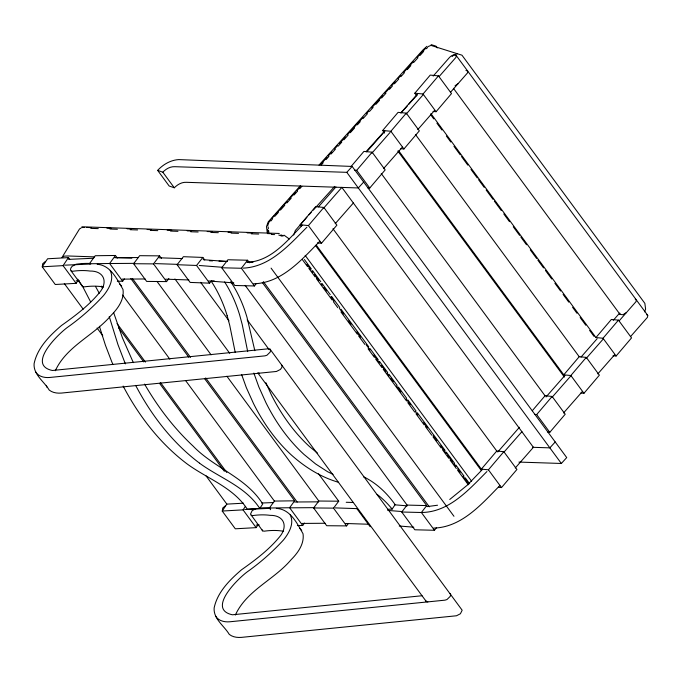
<?xml version="1.0" encoding="UTF-8"?>
<svg xmlns="http://www.w3.org/2000/svg" width="682" height="682" viewBox="0 0 682 682"><rect width="100%" height="100%" fill="white"/><g stroke="black" fill="none" stroke-linecap="round" stroke-linejoin="round"><path stroke-width="1.02" d="M267.642 225.836L268.955 222.187L270.763 219.885M293.686 235.051L295.332 230.49L306.9 217.174M644.609 311.853L645.598 309.117L644.857 303.354L461.97 55.191L430.99 45.404L428.091 46.564M55.319 370.744C66.623 345.987 94.005 335.544 110.97 315.519C117.756 308.716 124.491 299.594 122.99 289.441C117.023 279.305 110.697 265.17 97.176 264.284M235.35 615.045C246.662 590.297 274.045 579.853 291.001 559.82C297.787 553.017 304.522 543.895 303.03 533.742C297.02 523.222 290.276 509.011 276.321 508.397M77.85 280.745L76.111 283.337L55.259 284.496L42.207 266.79L47.595 258.776L68.447 257.617L69.709 259.331M42.207 266.79L63.059 265.63L68.447 257.617M258.299 524.432L256.142 527.638L235.299 528.797L222.204 511.031L226.85 504.117L243.534 503.188M222.204 511.031L243.048 509.872L245.375 506.419M123.152 386.08A300.728 209.681 -84.8 0 0 187.03 463.862C207.277 478.755 232.903 487.118 247.268 509.13L259.774 508.431L262.749 503.998C246.151 477.306 214.233 468.116 193.108 446.096A342.662 238.922 -84.8 0 1 144.575 384.094M387.981 509.309L392.15 509.07L395.125 504.637A128.293 89.453 -84.8 0 0 365.143 477.571M115.446 255.469L95.216 255.733L89.393 263.763L109.614 263.491L115.446 255.469L117.338 258.035M117.347 281.274L122.666 281.206L124.346 278.895M270.635 509.701L269.381 508.005L274.411 501.082L294.641 500.81L204.557 378.57M269.381 508.005L289.611 507.74L294.641 500.81M297.378 525.575L302.706 525.507L304.453 523.094M168.889 278.512L166.57 281.598L146.673 281.419L133.621 263.712L139.665 255.682L159.562 255.861L161.455 258.427M133.621 263.712L153.518 263.883L159.562 255.861M313.618 507.954L318.835 501.031L338.732 501.202L333.515 508.133L313.618 507.954L326.712 525.72L346.609 525.899L348.417 523.486M256.219 283.661L254.437 285.971L234.787 285.477L221.735 267.77L227.933 259.748L247.583 260.234L249.476 262.809M221.735 267.77L241.385 268.265L247.583 260.234M401.732 512.012L407.077 505.089L426.727 505.584L421.382 512.506L401.732 512.012L414.827 529.778L434.477 530.272L436.335 527.868M270.89 220.985L272.655 218.726M211.411 280.856L209.596 283.166L190.142 282.416L177.09 264.71L183.407 256.688L202.861 257.438L204.753 260.004M177.09 264.71L196.544 265.46L202.861 257.438M301.478 226.492L300.216 224.779L315.647 206.663L323.848 207.447L336.891 225.162L321.469 243.278L317.428 242.886M351.179 166.374L363.915 151.413L372.116 152.197L385.168 169.912L369.746 188.027L367.726 187.831M384.554 133.05L382.662 130.484L398.083 112.36L406.284 113.152L419.336 130.859L403.915 148.983L400.88 148.685M416.719 95.778L414.827 93.212L430.248 75.088L438.449 75.881L451.501 93.596L436.079 111.712L433.044 111.413M300.216 224.779L308.417 225.572L323.848 207.447M354.64 170.116L356.695 170.312L372.116 152.197M382.662 130.484L390.863 131.268L406.284 113.152M414.827 93.212L423.028 93.997L438.449 75.881M316.286 245.162L481.339 469.131L496.76 451.015L503.836 451.697L516.93 469.463L501.509 487.579L498.431 487.28M532.292 410.726L545.037 395.765L552.113 396.447L565.207 414.213L549.786 432.328L547.731 432.132M398.723 150.858L563.784 374.836L579.206 356.712L586.281 357.394L599.376 375.168L583.954 393.284L580.876 392.985M430.888 113.587L595.94 337.564L611.37 319.449L618.446 320.131L631.541 337.897L616.11 356.013L613.041 355.714M481.339 469.131L488.414 469.813L503.836 451.697M534.662 414.366L536.691 414.562L552.113 396.447M563.784 374.836L570.86 375.518L586.281 357.394M595.94 337.564L603.016 338.246L618.446 320.131M302.339 225.205C287.028 240.959 270.771 261.479 247.02 262.314M318.434 206.868L335.928 186.928M366.711 151.839L384.904 131.106M400.999 112.769L417.094 94.423M433.181 76.086L449.276 57.74C450.811 55.95 453.99 53.742 456.198 55.489L647.747 315.408L647.491 317.283L630.697 336.422M323.703 208.087L341.895 187.354M371.98 153.066L390.172 132.334M406.267 113.988L423.062 94.849M439.157 76.512L455.951 57.373L456.198 55.489M319.815 241.24C301.725 259.714 281.589 283.09 253.653 283.789M335.203 223.705L353.395 202.963M383.489 168.676L402.38 147.142M417.776 129.606L434.57 110.458M450.657 92.121L467.451 72.983L467.707 71.107L465.951 70.442M482.379 469.506L467.247 485.2L449.745 499.463M497.766 451.97L519.462 427.247M546.052 396.941L564.943 375.407M581.038 357.07L597.125 338.724M613.22 320.387L619.52 313.209M503.742 452.396L521.935 431.655M552.019 397.367L570.911 375.833M586.307 358.297L603.101 339.159M619.196 320.813L635.982 301.674L636.391 300.327L635.249 299.176M499.855 485.55C481.765 504.015 461.629 527.391 433.692 528.09M515.242 468.005L533.435 447.273M563.528 412.977L582.419 391.451M597.807 373.907L614.601 354.768M300.498 185.598L268.205 221.897L266.483 226.654L267.25 232.596M319.023 165.078L423.045 49.837L426.958 46.299M271.973 218.342L274.113 215.981M275.537 214.404L283.03 206.1M284.079 204.932L287.071 201.616M289.168 199.297L295.477 192.298M296.849 190.781L300.344 186.911M320.6 164.473L326.883 157.508M328.247 155.999L331.81 152.052M334.564 149L337.505 145.735M339.645 143.373L345.348 137.056M347.479 134.686L363.199 117.27M366.694 113.4L368.851 111.013M371.699 107.858L382.755 95.608M384.853 93.281L390.223 87.339M391.647 85.761L395.21 81.814M398.058 78.652L400.905 75.497M403.761 72.343L413.301 61.772M417.196 57.45L425.756 48.269M274.795 216.365L278.358 212.417M280.49 210.047L284.761 205.316M286.9 202.946L291.171 198.215M294.027 195.052L297.582 191.113M299.722 188.744L301.862 186.374M321.086 165.07L323.225 162.7M326.073 159.545L328.92 156.391M331.06 154.021L335.331 149.29M338.187 146.136L341.742 142.188M343.881 139.819L348.152 135.087M350.292 132.717L354.563 127.986M357.411 124.823L360.258 121.669M363.114 118.515L367.385 113.783M369.525 111.413L373.08 107.466M375.927 104.312L379.49 100.365M381.63 97.995L385.901 93.264M389.465 89.316L392.312 86.162M394.452 83.792L398.723 79.061M400.863 76.691L404.417 72.744M407.273 69.59L410.828 65.642M413.676 62.488L417.955 57.757M420.086 55.387L423.65 51.44M309.031 214.804L311.171 212.434M313.311 210.073L334.683 186.391M366.021 151.668L384.546 131.149M400.931 112.999L407.342 105.898M408.765 104.312L417.316 94.849M352.168 166.442L178.752 159.597C170.619 160.065 163.083 164.473 157.653 170.381L162.802 172.179C165.956 168.948 170.27 166.399 174.924 166.698L346.797 172.333L352.168 166.442L566.716 457.579L561.354 463.47L518.908 462.081M363.677 182.051L358.306 187.951L186.425 182.316C181.779 182.009 177.456 184.566 174.302 187.797L169.153 185.998L157.653 170.381M555.216 441.97L549.845 447.861L532.872 447.307M306.909 227.225C289.296 244.855 269.91 267.071 243.107 268.128M486.948 471.535C469.156 489.378 449.404 511.918 422.184 512.48M426.369 48.72L427.708 47.433M452.14 56.563L453.504 55.251L457.375 53.708M457.98 83.775L455.039 85.761M626.511 312.467L622.922 314.752L620.057 314.411L453.411 88.285M45.498 261.351L42.702 263.738L42.395 265.98M225.537 505.66L222.733 508.039L222.426 510.281M81.073 228.018L79.521 228.947L61.96 257.515L64.279 256.125L68.089 255.98L94.662 256.884M256.048 508.559L252.17 510.613L250.499 514.126L262.681 530.886L264.215 531.184A81.516 45.958 -36.4 0 1 281.572 530.954L283.618 531.346M437.546 505.226L427.051 506.624M422.03 595.744L232.417 614.789C206.527 609.29 237.847 578.762 247.293 571.814C260.49 562.531 272.647 551.789 283.55 539.897C288.946 533.154 294.522 523.537 290.234 514.901M214.233 280.907L211.105 281.078A130.799 91.2 -84.8 0 1 227.132 315.578M68.558 259.373L93.639 258.239M64.645 265.187L90.723 264.011M76.145 280.796L79.172 280.634M244.685 509.488L269.765 508.354M256.185 525.097L259.211 524.935M261.683 503.018L273.67 502.54M81.9 226.782L279.288 233.466M81.84 227.558L84.704 227.447M114.61 257.702L138.548 257.54M110.706 263.516L134.644 263.354M122.206 279.126L145.113 278.964M294.65 502.003L318.588 501.841M290.737 507.817L314.683 507.655M302.245 523.426L325.152 523.264M159.077 257.787L182.307 258.572M155.172 263.602L177.388 264.343M165.658 279.177L188.897 279.952M346.217 502.284L353.319 502.489M335.212 507.902L357.428 508.644M345.697 523.486L368.936 524.253M86.665 227.447L90.97 227.592M106.904 228.138L111.157 228.282M127.099 228.82L131.473 228.964M147.142 229.502L151.54 229.646M167.167 230.175L171.728 230.328M187.192 230.857L191.548 231.002M207.217 231.53L212.111 231.701M228.044 232.238L231.599 232.357M247.174 232.886L252.485 233.065M267.361 233.568L271.615 233.713M90.825 228.376L98.268 228.623M109.955 229.024L117.389 229.271M130.143 229.706L137.576 229.953M150.321 230.388L157.764 230.644M170.509 231.07L177.951 231.326M190.696 231.752L198.138 232.008M210.883 232.443L218.325 232.69M231.07 233.125L238.512 233.372M251.257 233.807L258.691 234.062M271.445 234.489L274.633 234.599M115.914 257.6L131.848 258.137M209.425 260.771L212.614 260.874M218.982 261.095L227.49 261.377M247.677 262.067L252.988 262.246M208.666 280.975L233.798 282.894M203.193 259.672L227.234 261.556M199.289 265.486L222.289 267.276M394.784 504.816L407.273 505.856M387.726 510.4L402.329 511.585M399.234 526.01L413.829 527.195M90.587 263.491A86.103 48.55 -36.4 0 0 76.009 264.249L72.13 266.312L70.826 268.111L70.468 269.816L71.141 270.976L72.676 271.265A81.516 45.958 -36.4 0 1 90.024 271.044C104.303 270.805 108.199 282.365 99.512 292.587C88.754 305.613 75.191 315.809 61.482 325.493C49.65 335.663 37.357 347.846 34.1 363.668C33.248 374.597 44.151 381.485 49.223 390.078C52.642 392.815 57.1 393.395 61.346 393.079L276.457 371.468L280.362 369.465L281.717 367.658L282.126 365.927L281.487 364.734M103.579 287.045L101.533 286.653A81.516 45.958 -36.4 0 0 84.184 286.875L82.65 286.585L71.141 270.976M259.331 373.19L257.787 372.892L426.327 601.584L427.87 601.882M251.181 515.277L252.715 515.575A81.516 45.958 -36.4 0 1 270.063 515.345C284.343 515.106 288.239 526.666 279.552 536.887C268.793 549.914 255.23 560.118 241.513 569.794C229.689 579.964 217.396 592.147 214.139 607.969C213.287 618.906 224.19 625.795 229.263 634.379C232.673 637.116 237.14 637.696 241.385 637.38L456.497 615.769L460.401 613.766L462.166 610.228L269.987 349.116L268.469 348.783L52.378 370.488C26.487 364.989 57.817 334.461 67.262 327.513C80.459 318.23 92.607 307.488 103.511 295.596C108.907 288.853 114.482 279.236 110.203 270.601M431.152 44.62L436.037 46.197L437.307 47.911M338.622 482.319C321.026 477.272 305.229 467.358 291.64 455.252A218.641 152.453 -84.8 0 1 253.474 403.463L246.321 387.589L241.701 374.768M280.839 234.881L283.567 235.861M278.759 235L282.237 236.245M646.758 314.794L647.747 315.408M363.438 476.778L365.134 477.596M333.072 474.408L327.701 471.782L315.638 463.973L304.146 454.562A218.641 152.453 -84.8 0 1 265.98 402.764L258.828 386.89L253.857 373.08M199.528 463.18C219.8 478.048 245.409 486.428 259.774 508.431M284.027 235.162L289.262 238.981M317.65 453.274L309.466 446.531A220.525 153.757 -84.8 0 1 271.376 394.844L265.903 382.747M119.478 283.686L121.703 286.21M299.517 527.987L301.742 530.511M35.43 371.588C38.286 376.609 44.475 377.99 49.846 377.461L264.957 355.859L266.935 355.245L270.208 352.048L270.618 350.318L269.987 349.116M215.469 615.889C218.325 620.918 224.514 622.291 229.885 621.771L444.988 600.16L446.974 599.546L450.248 596.349L450.657 594.619L450.018 593.425M423.028 93.997L436.079 111.712M603.016 338.246L616.11 356.013M430.598 114.619L433.752 118.898M436.906 123.178L441.962 130.023M446.378 136.025L450.793 142.018M453.948 146.298L460.256 154.857M461.518 156.57L467.826 165.138M470.981 169.417L477.298 177.976M478.559 179.69L484.237 187.397M486.13 189.963L493.069 199.383M494.331 201.096L501.27 210.516M503.793 213.943L509.471 221.65M513.265 226.782L519.573 235.35M520.835 237.055L526.513 244.761M530.298 249.902L536.606 258.461M537.868 260.174L543.545 267.881M545.447 270.456L551.755 279.015M554.909 283.294L560.587 291.001M563.11 294.428L568.788 302.135M572.573 307.275L576.989 313.268M580.152 317.548L585.829 325.254M589.615 330.386L594.031 336.379M415.415 134.456L579.206 356.712M390.863 131.268L403.915 148.983M570.86 375.518L583.954 393.284M397.802 151.029L564.389 377.078M381.247 173.501L545.037 395.765M356.695 170.312L369.746 188.027M536.691 414.562L549.786 432.328M346.797 172.333L561.354 463.47M341.853 187.405L533.392 447.324M332.969 228.751L496.76 451.015M308.417 225.572L321.469 243.278M488.414 469.813L501.509 487.579M315.365 245.324L481.313 470.52M305.152 255.358L471.637 481.27M304.402 259.527L311.342 268.947M312.603 270.66L320.804 281.785M322.066 283.499L330.267 294.633M331.529 296.346L339.73 307.471M340.991 309.185L368.757 346.857M370.019 348.57L378.22 359.695M379.482 361.409L387.683 372.534M388.945 374.248L397.146 385.381M398.407 387.095L406.608 398.22M407.87 399.933L416.071 411.067M417.333 412.772L445.099 450.444M446.36 452.157L454.562 463.283M455.823 464.996L464.024 476.13M465.286 477.843L469.702 483.836M306.926 264.377L310.711 269.518M311.751 270.848L312.808 272.288M314.496 274.65L318.912 280.643M321.29 283.797L322.347 285.238M323.959 287.489L326.482 290.907M330.83 296.747L334.044 301.18M339.312 308.255L343.506 314.01M348.553 320.855L351.077 324.282M356.746 331.981L360.531 337.121M366.208 344.819L370.062 349.977M373.779 355.092L379.61 362.926M381.34 365.356L385.756 371.349M387.026 373.003L389.149 375.876M390.803 378.195L393.326 381.613M396.574 385.952L400.897 391.886M406.114 398.902L410.351 404.724M415.398 411.57L417.921 414.988M423.599 422.695L427.384 427.827M433.053 435.525L436.838 440.666M440.623 445.798L446.403 453.573M447.469 455.013L452.609 462.055M453.828 463.641L455.951 466.522M457.648 468.901L460.171 472.328M463.121 476.258L467.741 482.592M302.518 259.816L307.565 266.662M308.827 268.376L315.127 276.926M316.388 278.64L332.143 300.02M333.404 301.734L337.82 307.718M340.974 311.998L357.359 334.231M358.621 335.945L364.921 344.495M368.075 348.775L374.384 357.334M375.637 359.039L381.946 367.598M383.207 369.303L406.532 400.956M407.785 402.661L414.724 412.073M415.986 413.786L424.178 424.903M425.44 426.617L431.74 435.167M433.002 436.881L441.194 447.997M442.456 449.711L448.765 458.261M450.026 459.975L456.326 468.525M457.588 470.239L468.304 484.783M271.078 268.128L453.965 516.291M263.363 281.64L429.319 506.837M262.306 282.467L426.727 505.584M241.385 268.265L254.437 285.971M421.382 512.506L434.477 530.272M162.802 172.179L174.302 187.797M245.17 285.391L407.077 505.089M247.174 319.841L269.228 349.764M196.544 265.46L209.596 283.166M200.627 282.339L228.982 320.804M357.087 508.951L370.173 526.726M174.933 278.938L229.74 353.31M318.571 473.845L338.732 501.202M153.518 263.883L166.57 281.598M333.515 508.133L346.609 525.899M156.928 281.334L211.105 354.845M226.859 376.217L318.835 501.031M132.478 278.588L190.534 357.359M205.683 377.913L297.173 502.063M130.85 278.554L188.803 357.197M109.614 263.491L122.666 281.206M289.611 507.74L302.706 525.507M122.59 295.067L169.835 359.175M185.589 380.547L274.411 501.082M117.031 323.549L145.428 362.082M160.568 382.628L226.825 472.532M118.557 327.718L143.757 361.912M159.503 383.284L224.387 471.33M63.059 265.63L76.111 283.337M243.048 509.872L256.142 527.638M64.321 283.567L83.221 309.21M97.074 328.016L102.743 335.715M206.066 475.908L226.85 504.117M77.757 279.202L82.974 287.079L90.697 302.041M101.337 286.133L102.419 287.957M425.645 600.424L426.327 601.584M262.007 529.735L262.681 530.886M81.968 285.434L82.65 286.585M95.48 286.389L99.274 293.269M133.348 362.654L122.521 338.042L113.672 312.723M46.325 385.373L46.939 387.197M109.231 316.533L117.96 344.606L124.26 361.042A300.728 209.681 -84.8 0 0 125.462 363.873M99.376 326.269L105.454 345.297L111.754 361.741A300.728 209.681 -84.8 0 0 112.956 364.563M227.123 315.587L229.723 325.28L235.196 352.313M254.838 350.676L246.986 317.275A128.293 89.453 -84.8 0 0 230.678 281.666M247.702 351.622L242.238 324.581L239.629 314.896A130.799 91.2 -84.8 0 0 224.6 281.913M268.137 226.85L268.376 228.709M268.614 230.567L268.853 232.426M267.685 229.629L267.932 231.548M619.921 313.243L620.057 314.411M199.536 463.163A300.728 209.681 -84.8 0 1 135.658 385.39M377.112 494.382A130.799 91.2 -84.8 0 1 392.141 509.087M259.654 508.099A86.103 48.55 -36.4 0 1 269.637 507.74"/></g></svg>
